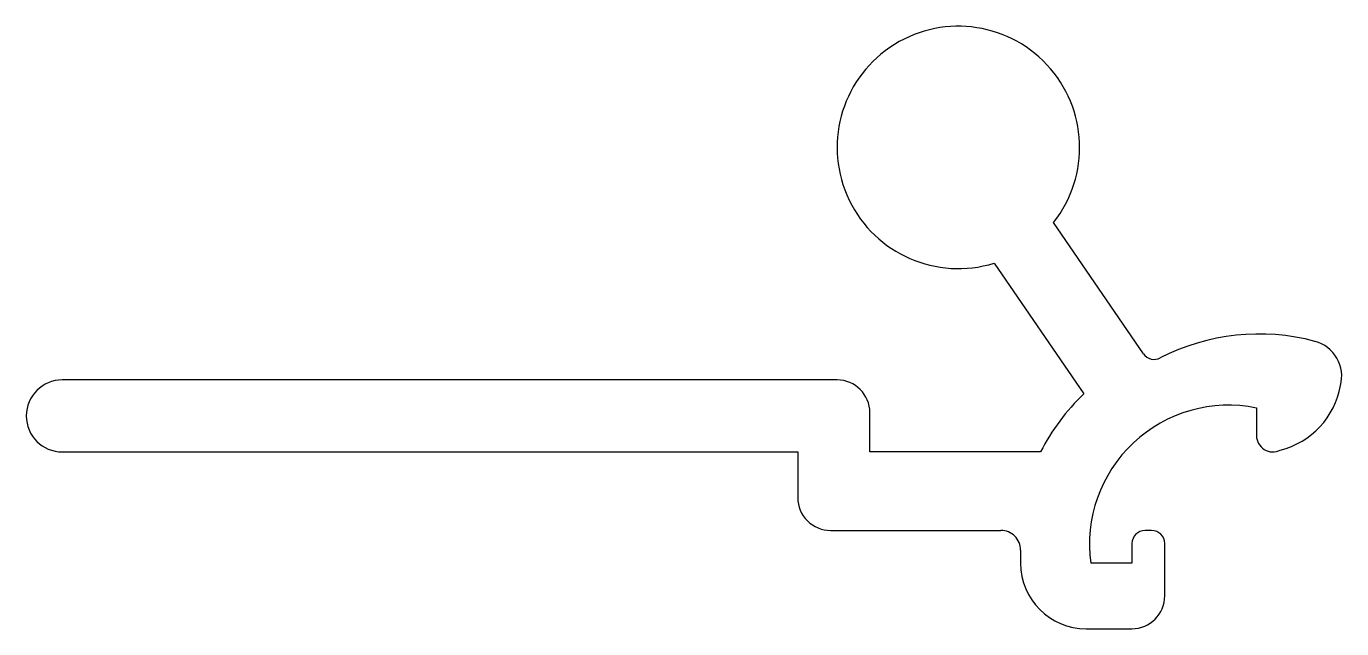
# Model space of a CAD drawing. Extents: x 1185.1 to 1205.1, y 1693 to 1702.2.
import ezdxf

# ---------------------------------------------------------------- set-up
doc = ezdxf.new("R2010")
doc.units = 0
doc.layers.get('0').update_dxf_attribs({"linetype": 'CONTINUOUS'})

msp = doc.modelspace()

# ---------------------------------------------------------------- linework, layer by layer
for p, q in [((1202.107, 1697.234), (1200.734, 1699.238)), ((1199.827, 1698.616), (1201.195, 1696.62)), ((1197.433, 1696.834), (1185.612, 1696.834)), ((1197.933, 1695.734), (1197.933, 1696.334)), ((1203.832, 1696.405), (1203.832, 1695.984)), ((1185.612, 1695.734), (1196.833, 1695.734)), ((1196.833, 1695.734), (1196.833, 1695.035)), ((1200.538, 1695.734), (1197.933, 1695.734)), ((1197.333, 1694.535), (1199.932, 1694.535)), ((1202.232, 1694.535), (1202.132, 1694.535)), ((1201.932, 1694.335), (1201.932, 1694.035)), ((1202.432, 1693.535), (1202.432, 1694.335)), ((1200.232, 1694.235), (1200.232, 1694.035)), ((1201.932, 1694.035), (1201.303, 1694.035)), ((1201.232, 1693.035), (1201.932, 1693.035))]:
    msp.add_line(p, q)
for centre, radius, start, end in [((1199.283, 1700.384), 1.85, 321.711, 287.1203), ((1203.871, 1694.245), 3.29, 74.9745, 117.2716), ((1204.582, 1696.891), 0.55, 344.7631, 74.9745), ((1202.272, 1697.347), 0.2, 214.4142, 297.2733), ((1185.612, 1696.284), 0.55, 90, 270), ((1197.433, 1696.334), 0.5, 0.0001, 89.999), ((1203.896, 1696.96), 1.235, 284.024, 350.0505), ((1203.472, 1694.245), 3.29, 133.7895, 153.0736), ((1203.406, 1694.325), 2.123, 78.4275, 187.8719), ((1204.082, 1695.984), 0.25, 179.9999, 296.9849), ((1197.333, 1695.035), 0.5, 180.0001, 270.0007), ((1199.932, 1694.235), 0.3, 0.0004, 90.0025), ((1202.132, 1694.335), 0.2, 90.0019, 180.0003), ((1202.232, 1694.335), 0.2, 359.9997, 89.9981), ((1201.232, 1694.035), 1, 180.0001, 269.9999), ((1201.932, 1693.535), 0.5, 270.001, 359.9999)]:
    msp.add_arc(centre, radius, start, end)

doc.saveas('drawing.dxf')
